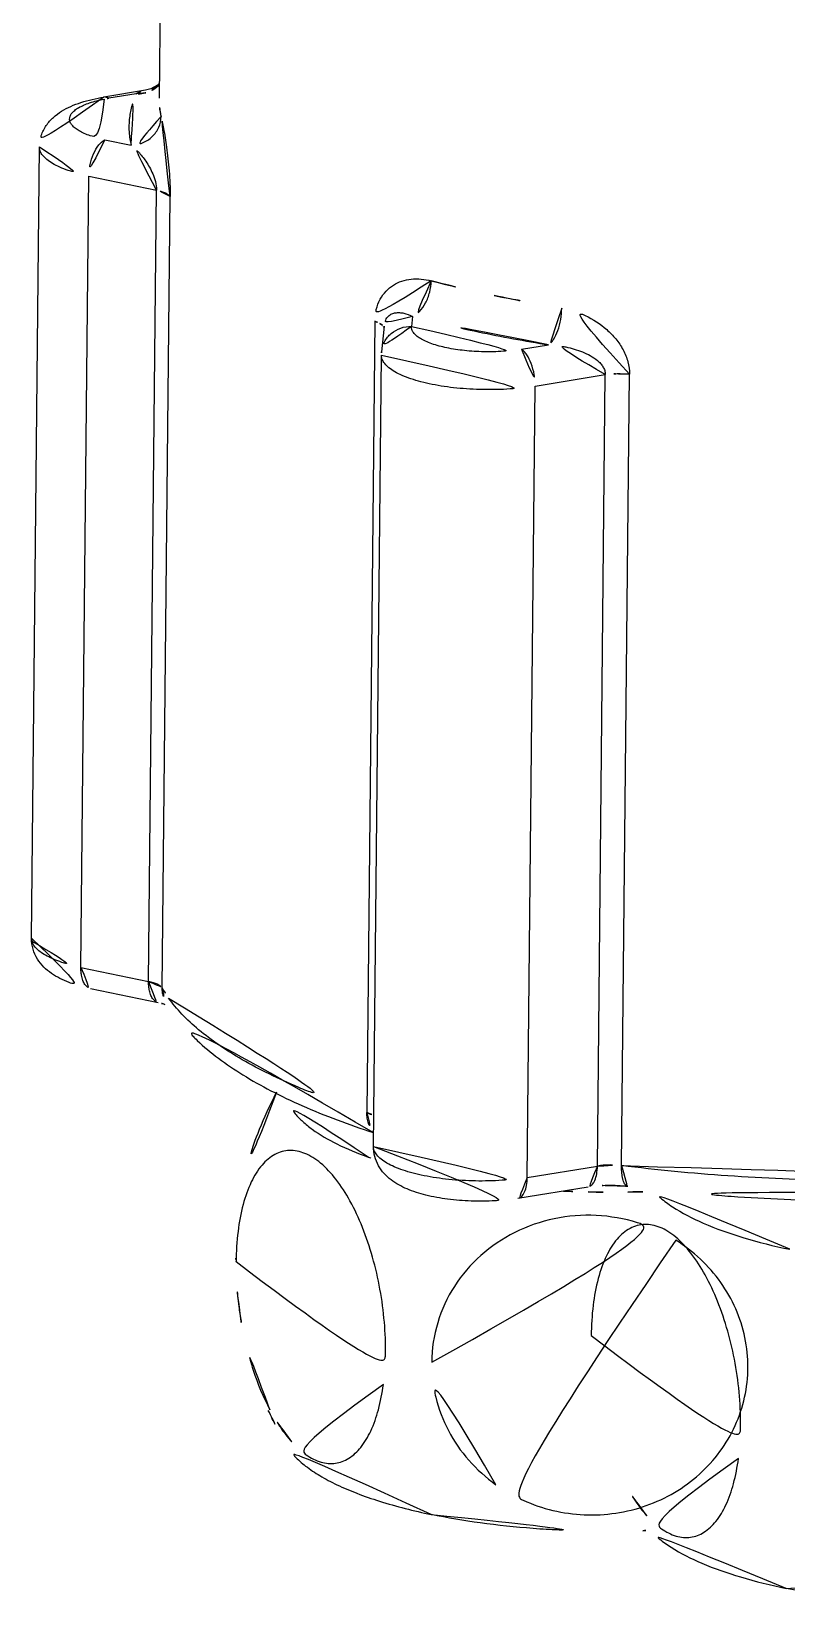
# Model space of a CAD drawing. Extents: x 16296660632 to 16296672714, y -37409619871 to -37409617455.
# Drawn here: x 16296672445.4 to 16296672470.7, y -37409617814 to -37409617761.3 of the extents above; entities that cross this region are included whole.
import ezdxf

# ---------------------------------------------------------------- set-up
doc = ezdxf.new("R2010")
doc.units = 0
doc.header["$LTSCALE"] = 10
doc.header["$MEASUREMENT"] = 0
doc.layers.get('0').update_dxf_attribs({"linetype": 'CONTINUOUS'})
doc.layers.add('02___PRT_ALL_AXES', color=7, linetype='CONTINUOUS')

msp = doc.modelspace()

# ---------------------------------------------------------------- linework, layer by layer
at = {"color": 7, "linetype": 'Continuous'}
for p, q in [((16296672449.21913, -37409617763.239349), (16296672447.82621, -37409617763.466766)), ((16296672448.908461, -37409617763.357948), (16296672447.99682, -37409617763.506798)), ((16296672449.2211, -37409617763.239021), (16296672449.222179, -37409617763.238853)), ((16296672445.40288, -37409617791.650787), (16296672445.66835, -37409617765.137444)), ((16296672447.859859, -37409617764.896523), (16296672448.738791, -37409617765.079651)), ((16296672447.057791, -37409617792.625137), (16296672447.323259, -37409617766.111801)), ((16296672447.323259, -37409617766.111801), (16296672449.58877, -37409617766.583832)), ((16296672449.323299, -37409617793.097168), (16296672449.58877, -37409617766.583832)), ((16296672449.779751, -37409617793.316429), (16296672450.045219, -37409617766.803093)), ((16296672456.903879, -37409617770.97802), (16296672456.638411, -37409617797.491364)), ((16296672458.16588, -37409617770.817993), (16296672458.133169, -37409617771.149963)), ((16296672457.21244, -37409617771.147079), (16296672457.1285, -37409617771.998787)), ((16296672457.21258, -37409617771.145714), (16296672457.2125, -37409617771.146507)), ((16296672461.812639, -37409617771.916603), (16296672462.724279, -37409617771.767761)), ((16296672456.857019, -37409617798.623016), (16296672457.122499, -37409617772.109673)), ((16296672462.275499, -37409617773.151016), (16296672464.62533, -37409617772.76738)), ((16296672464.359859, -37409617799.280708), (16296672464.62533, -37409617772.76738)), ((16296672465.167839, -37409617799.268501), (16296672465.433319, -37409617772.755173)), ((16296672462.010019, -37409617799.664352), (16296672462.275499, -37409617773.151016)), ((16296672447.057791, -37409617792.625137), (16296672449.323299, -37409617793.097168)), ((16296672447.38093, -37409617793.335732), (16296672449.646441, -37409617793.807777)), ((16296672462.010019, -37409617799.664352), (16296672464.359859, -37409617799.280708)), ((16296672461.69882, -37409617800.363777), (16296672464.048651, -37409617799.980133))]:
    msp.add_line(p, q, dxfattribs=at)
msp.add_lwpolyline([(16296672449.680071, -37409617763.009552), (16296672449.624611, -37409617763.064148), (16296672449.39517, -37409617763.192413), (16296672449.221121, -37409617763.239029)], dxfattribs=at)
for centre, radius, start, end in [((16296672448.844061, -37409617768.700363), 5.262221, 99.2652088, 101.0745303), ((16296672448.97324, -37409617762.381363), 0.97721, 284.3171432, 286.7277653), ((16296672470.020559, -37409617726.284126), 44.770432, 255.4742889, 258.2518331), ((16296672471.68502, -37409617718.152191), 53.070936, 258.2800439, 260.7625557), ((16296672458.382151, -37409617772.122337), 1.259719, 174.3720784, 179.4242258), ((16296672464.45248, -37409617802.420647), 12.208581, 152.6342632, 179.7435324), ((16296672461.02556, -37409617786.863518), 12.873341, 250.2792352, 251.4080914), ((16296672464.79785, -37409617767.404633), 32.753595, 267.2409581, 268.6833515), ((16296672464.80768, -37409617767.088097), 33.070277, 268.6788833, 270.9960284), ((16296672464.824619, -37409617767.995354), 32.162859, 270.9939653, 273.3042688), ((16296672464.4205, -37409617802.420677), 12.176599, 179.7426649, 180.3005297), ((16296672462.2255, -37409617802.579826), 9.970261, 179.451343, 179.6302383), ((16296672463.993429, -37409617802.496277), 11.741457, 189.7263495, 190.3137407), ((16296672464.46608, -37409617802.415207), 12.223342, 204.4146602, 210.680207), ((16296672464.719919, -37409617779.539543), 31.981348, 272.0746726, 272.5573068)]:
    msp.add_arc(centre, radius, start, end, dxfattribs=at)
for points, knots in [([(16296672449.684589, -37409617763.045242), (16296672449.62813, -37409617763.108727), (16296672449.49544, -37409617763.221001), (16296672449.337151, -37409617763.292397), (16296672449.254511, -37409617763.31723)], [0, 0, 0, 0, 0.496094521, 1, 1, 1, 1]), ([(16296672447.82621, -37409617763.466766), (16296672447.56617, -37409617763.509216), (16296672447.18931, -37409617763.593002), (16296672446.72056, -37409617763.768944), (16296672446.406759, -37409617763.931129), (16296672446.12262, -37409617764.141197), (16296672445.881399, -37409617764.414139), (16296672445.71204, -37409617764.752998), (16296672445.66964, -37409617765.008553), (16296672445.66835, -37409617765.137444)], [0, 0, 0, 0, 0.266227484, 0.388004518, 0.505129447, 0.622053932, 0.743099687, 0.869757084, 1, 1, 1, 1]), ([(16296672447.83326, -37409617763.536133), (16296672447.6698, -37409617763.568199), (16296672447.43782, -37409617763.625191), (16296672447.156269, -37409617763.731117), (16296672446.987671, -37409617763.814133), (16296672446.852791, -37409617763.903702), (16296672446.753269, -37409617763.999168), (16296672446.691, -37409617764.100967), (16296672446.670561, -37409617764.208763), (16296672446.695601, -37409617764.316399), (16296672446.76169, -37409617764.418533), (16296672446.864759, -37409617764.515152), (16296672447.00304, -37409617764.606613), (16296672447.174931, -37409617764.691978), (16296672447.46015, -37409617764.801659), (16296672447.69474, -37409617764.862122), (16296672447.859859, -37409617764.896523)], [0, 0, 0, 0, 0.175016593, 0.250000485, 0.315729437, 0.37206232, 0.419488189, 0.459576985, 0.495488262, 0.531765383, 0.572805742, 0.621518923, 0.679252068, 0.746412601, 0.822784337, 1, 1, 1, 1]), ([(16296672447.99682, -37409617763.506798), (16296672447.970079, -37409617763.490517), (16296672447.914989, -37409617763.46563), (16296672447.853901, -37409617763.462242), (16296672447.82621, -37409617763.466759)], [0, 0, 0, 0, 0.527372185, 1, 1, 1, 1]), ([(16296672448.738791, -37409617765.079651), (16296672448.70488, -37409617764.937981), (16296672448.659719, -37409617764.65033), (16296672448.665859, -37409617764.212868), (16296672448.74671, -37409617763.777298), (16296672448.847441, -37409617763.496353), (16296672448.908461, -37409617763.357948)], [0, 0, 0, 0, 0.248287237, 0.493614111, 0.742202774, 1, 1, 1, 1]), ([(16296672448.908461, -37409617763.357948), (16296672448.93343, -37409617763.342758), (16296672449.03141, -37409617763.288719), (16296672449.139549, -37409617763.252243), (16296672449.22114, -37409617763.239014)], [0, 0, 0, 0, 0.261261313, 1, 1, 1, 1]), ([(16296672449.214899, -37409617763.328232), (16296672449.14028, -37409617763.347267), (16296672449.03713, -37409617763.361053), (16296672448.934259, -37409617763.35936), (16296672448.908461, -37409617763.357948)], [0, 0, 0, 0, 0.748718818, 1, 1, 1, 1]), ([(16296672449.74526, -37409617764.116989), (16296672449.74402, -37409617764.241043), (16296672449.688009, -37409617764.493988), (16296672449.461611, -37409617764.81076), (16296672449.129761, -37409617765.024483), (16296672448.868839, -37409617765.077591), (16296672448.738791, -37409617765.079651)], [0, 0, 0, 0, 0.243263284, 0.491702321, 0.744974232, 1, 1, 1, 1]), ([(16296672449.74526, -37409617764.116989), (16296672449.733141, -37409617764.066353), (16296672449.69113, -37409617763.865044), (16296672449.673571, -37409617763.658562), (16296672449.67511, -37409617763.505013)], [0, 0, 0, 0, 0.253189649, 1, 1, 1, 1]), ([(16296672450.045219, -37409617766.803093), (16296672450.048, -37409617766.514), (16296672450.02289, -37409617765.957802), (16296672449.936661, -37409617765.197258), (16296672449.850889, -37409617764.649223), (16296672449.787239, -37409617764.30851), (16296672449.75894, -37409617764.174156), (16296672449.74526, -37409617764.116989)], [0, 0, 0, 0, 0.320366915, 0.615927055, 0.847896162, 0.934856778, 1, 1, 1, 1]), ([(16296672445.668381, -37409617765.137444), (16296672445.667879, -37409617765.185982), (16296672445.688919, -37409617765.290154), (16296672445.779169, -37409617765.434868), (16296672445.92222, -37409617765.57193), (16296672446.11566, -37409617765.701393), (16296672446.357059, -37409617765.822342), (16296672446.75902, -37409617765.977783), (16296672447.090071, -37409617766.06321), (16296672447.323259, -37409617766.111801)], [0, 0, 0, 0, 0.071832905, 0.152737511, 0.248793739, 0.362939845, 0.495988575, 0.647535311, 1, 1, 1, 1]), ([(16296672447.859859, -37409617764.896523), (16296672447.780411, -37409617764.936974), (16296672447.62944, -37409617765.082382), (16296672447.467159, -37409617765.372124), (16296672447.35512, -37409617765.726913), (16296672447.324539, -37409617765.983368), (16296672447.323259, -37409617766.111801)], [0, 0, 0, 0, 0.194363803, 0.44120004, 0.72000515, 1, 1, 1, 1]), ([(16296672449.58877, -37409617766.583832), (16296672449.589689, -37409617766.48777), (16296672449.561359, -37409617766.298737), (16296672449.444889, -37409617765.968903), (16296672449.25363, -37409617765.630257), (16296672449.00432, -37409617765.31263), (16296672448.826929, -37409617765.144463), (16296672448.738791, -37409617765.079651)], [0, 0, 0, 0, 0.162384063, 0.318825678, 0.58978873, 0.815069548, 1, 1, 1, 1]), ([(16296672450.045219, -37409617766.803093), (16296672450.030861, -37409617766.777779), (16296672449.98152, -37409617766.728699), (16296672449.880581, -37409617766.67131), (16296672449.745951, -37409617766.620918), (16296672449.644199, -37409617766.595383), (16296672449.58877, -37409617766.583832)], [0, 0, 0, 0, 0.168903575, 0.392161789, 0.671483802, 1, 1, 1, 1]), ([(16296672458.79146, -37409617769.623489), (16296672458.57361, -37409617769.566757), (16296672458.23436, -37409617769.532967), (16296672457.80575, -37409617769.623337), (16296672457.516069, -37409617769.757156), (16296672457.263809, -37409617769.962723), (16296672457.06403, -37409617770.24192), (16296672456.934361, -37409617770.588966), (16296672456.905279, -37409617770.84481), (16296672456.903879, -37409617770.97802)], [0, 0, 0, 0, 0.248000352, 0.364724412, 0.479523851, 0.596142602, 0.719250378, 0.853250279, 1, 1, 1, 1]), ([(16296672458.79146, -37409617769.623489), (16296672458.79018, -37409617769.751678), (16296672458.75461, -37409617770.008774), (16296672458.622761, -37409617770.361458), (16296672458.43004, -37409617770.647408), (16296672458.255409, -37409617770.782013), (16296672458.16588, -37409617770.817993)], [0, 0, 0, 0, 0.272836785, 0.54654009, 0.794656825, 1, 1, 1, 1]), ([(16296672456.903879, -37409617770.97802), (16296672456.92005, -37409617770.983177), (16296672456.9785, -37409617771.003143), (16296672457.035589, -37409617771.027718), (16296672457.074619, -37409617771.049744)], [0, 0, 0, 0, 0.2746965, 1, 1, 1, 1]), ([(16296672458.16588, -37409617770.817993), (16296672458.072809, -37409617770.770218), (16296672457.92972, -37409617770.713791), (16296672457.73521, -37409617770.684433), (16296672457.59964, -37409617770.688927), (16296672457.469801, -37409617770.72496), (16296672457.34844, -37409617770.804977), (16296672457.248449, -37409617770.948822), (16296672457.21961, -37409617771.07428), (16296672457.21261, -37409617771.145851)], [0, 0, 0, 0, 0.254963025, 0.36939602, 0.477558527, 0.583188135, 0.69383695, 0.824751432, 1, 1, 1, 1]), ([(16296672463.165689, -37409617770.534866), (16296672463.1644, -37409617770.663513), (16296672463.139009, -37409617770.919502), (16296672463.04789, -37409617771.27491), (16296672462.931391, -37409617771.535149), (16296672462.816891, -37409617771.690666), (16296672462.75547, -37409617771.747108), (16296672462.724279, -37409617771.767761)], [0, 0, 0, 0, 0.286930037, 0.57064381, 0.81615591, 0.916574869, 1, 1, 1, 1]), ([(16296672465.433319, -37409617772.755173), (16296672465.43454, -37409617772.614677), (16296672465.39608, -37409617772.328506), (16296672465.231581, -37409617771.92672), (16296672464.984949, -37409617771.56366), (16296672464.579611, -37409617771.147041), (16296672463.97908, -37409617770.754997), (16296672463.436911, -37409617770.579063), (16296672463.165689, -37409617770.534866)], [0, 0, 0, 0, 0.123407778, 0.24998034, 0.378208321, 0.506573227, 0.75861028, 1, 1, 1, 1]), ([(16296672457.074619, -37409617771.049744), (16296672457.100599, -37409617771.064392), (16296672457.14538, -37409617771.09391), (16296672457.181931, -37409617771.134453), (16296672457.193331, -37409617771.155029)], [0, 0, 0, 0, 0.559038047, 1, 1, 1, 1]), ([(16296672458.133169, -37409617771.149963), (16296672458.01042, -37409617771.147621), (16296672457.76372, -37409617771.186081), (16296672457.441589, -37409617771.368057), (16296672457.210489, -37409617771.650284), (16296672457.14007, -37409617771.882423), (16296672457.12854, -37409617771.998787)], [0, 0, 0, 0, 0.256261151, 0.508578566, 0.755916915, 1, 1, 1, 1]), ([(16296672457.193331, -37409617771.155029), (16296672457.195629, -37409617771.159172), (16296672457.2036, -37409617771.175293), (16296672457.208179, -37409617771.193176), (16296672457.2089, -37409617771.206383)], [0, 0, 0, 0, 0.264150253, 1, 1, 1, 1]), ([(16296672458.133169, -37409617771.149963), (16296672458.129709, -37409617771.185013), (16296672458.13854, -37409617771.261192), (16296672458.197531, -37409617771.368874), (16296672458.297041, -37409617771.470284), (16296672458.43462, -37409617771.56604), (16296672458.60858, -37409617771.65538), (16296672458.90126, -37409617771.770477), (16296672459.33786, -37409617771.883781), (16296672459.92219, -37409617771.971107), (16296672460.55405, -37409617772.009064), (16296672461.19092, -37409617771.99501), (16296672461.61054, -37409617771.949608), (16296672461.812639, -37409617771.916603)], [0, 0, 0, 0, 0.026528176, 0.055965878, 0.090916868, 0.132701503, 0.181766028, 0.237945837, 0.369373167, 0.520508422, 0.682561659, 0.845704427, 1, 1, 1, 1]), ([(16296672462.724279, -37409617771.767761), (16296672461.93601, -37409617771.639343), (16296672460.40855, -37409617771.358597), (16296672458.895399, -37409617771.007957), (16296672458.16588, -37409617770.817993)], [0, 0, 0, 0, 0.514433784, 1, 1, 1, 1]), ([(16296672461.812639, -37409617771.916603), (16296672461.846279, -37409617771.937073), (16296672461.912689, -37409617771.993042), (16296672462.03594, -37409617772.148148), (16296672462.16016, -37409617772.40889), (16296672462.253981, -37409617772.765663), (16296672462.276779, -37409617773.022476), (16296672462.275499, -37409617773.151016)], [0, 0, 0, 0, 0.086851207, 0.189265773, 0.435253805, 0.716495517, 1, 1, 1, 1]), ([(16296672464.62533, -37409617772.76738), (16296672464.625759, -37409617772.721237), (16296672464.61117, -37409617772.627876), (16296672464.55093, -37409617772.500122), (16296672464.463869, -37409617772.387871), (16296672464.32501, -37409617772.256699), (16296672464.123249, -37409617772.123833), (16296672463.86064, -37409617772.000763), (16296672463.58522, -37409617771.905991), (16296672463.208349, -37409617771.812477), (16296672462.917959, -37409617771.776176), (16296672462.724279, -37409617771.767761)], [0, 0, 0, 0, 0.060080265, 0.120743792, 0.182138353, 0.244020557, 0.368848433, 0.49467571, 0.621003322, 0.747522755, 1, 1, 1, 1]), ([(16296672457.122511, -37409617772.109673), (16296672457.12204, -37409617772.158913), (16296672457.14382, -37409617772.26474), (16296672457.236641, -37409617772.411461), (16296672457.38368, -37409617772.550133), (16296672457.582371, -37409617772.680939), (16296672457.830111, -37409617772.802933), (16296672458.12344, -37409617772.914223), (16296672458.45779, -37409617773.013153), (16296672458.966869, -37409617773.129723), (16296672459.66366, -37409617773.230431), (16296672460.5378, -37409617773.280571), (16296672461.4174, -37409617773.259666), (16296672461.996519, -37409617773.196571), (16296672462.275499, -37409617773.151016)], [0, 0, 0, 0, 0.026652446, 0.056767399, 0.092609485, 0.13528113, 0.185071211, 0.241782555, 0.304884197, 0.373641303, 0.524294722, 0.68525998, 0.847010976, 1, 1, 1, 1]), ([(16296672465.433319, -37409617772.755173), (16296672465.297359, -37409617772.738373), (16296672465.026831, -37409617772.725182), (16296672464.756599, -37409617772.745941), (16296672464.62533, -37409617772.76738)], [0, 0, 0, 0, 0.507383193, 1, 1, 1, 1]), ([(16296672445.40288, -37409617791.650787), (16296672445.40164, -37409617791.773979), (16296672445.43556, -37409617792.019119), (16296672445.584749, -37409617792.349602), (16296672445.80337, -37409617792.621872), (16296672446.06489, -37409617792.836197), (16296672446.35548, -37409617793.004883), (16296672446.788919, -37409617793.191116), (16296672447.139139, -37409617793.285362), (16296672447.38093, -37409617793.335732)], [0, 0, 0, 0, 0.131025094, 0.258745765, 0.381114807, 0.499072147, 0.616390281, 0.737331527, 1, 1, 1, 1]), ([(16296672445.402901, -37409617791.650787), (16296672445.402639, -37409617791.676323), (16296672445.405979, -37409617791.710732), (16296672445.41387, -37409617791.744057), (16296672445.416149, -37409617791.752457)], [0, 0, 0, 0, 0.745931904, 1, 1, 1, 1]), ([(16296672445.416149, -37409617791.752457), (16296672445.442699, -37409617791.850342), (16296672445.5471, -37409617791.991997), (16296672445.73501, -37409617792.141296), (16296672445.929029, -37409617792.257088), (16296672446.16184, -37409617792.364693), (16296672446.537809, -37409617792.502693), (16296672446.84358, -37409617792.580513), (16296672447.057791, -37409617792.625137)], [0, 0, 0, 0, 0.158249772, 0.258840886, 0.375753053, 0.509204507, 0.658635659, 1, 1, 1, 1]), ([(16296672447.057791, -37409617792.625137), (16296672447.057329, -37409617792.670937), (16296672447.06004, -37409617792.760078), (16296672447.077761, -37409617792.906799), (16296672447.115049, -37409617793.055069), (16296672447.18107, -37409617793.19281), (16296672447.26899, -37409617793.292358), (16296672447.34413, -37409617793.328072), (16296672447.38093, -37409617793.335739)], [0, 0, 0, 0, 0.164720761, 0.320241205, 0.530855172, 0.711698676, 0.864801888, 1, 1, 1, 1]), ([(16296672449.323299, -37409617793.097168), (16296672449.32284, -37409617793.142967), (16296672449.32555, -37409617793.232109), (16296672449.343269, -37409617793.378838), (16296672449.38055, -37409617793.5271), (16296672449.446581, -37409617793.664841), (16296672449.5345, -37409617793.764389), (16296672449.609631, -37409617793.80011), (16296672449.646441, -37409617793.807793)], [0, 0, 0, 0, 0.164720761, 0.320241204, 0.530855171, 0.711698675, 0.864801888, 1, 1, 1, 1]), ([(16296672449.323299, -37409617793.097168), (16296672449.378719, -37409617793.108719), (16296672449.48048, -37409617793.13427), (16296672449.615101, -37409617793.184647), (16296672449.71604, -37409617793.242043), (16296672449.765381, -37409617793.291107), (16296672449.779751, -37409617793.316429)], [0, 0, 0, 0, 0.328514978, 0.607836138, 0.831094369, 1, 1, 1, 1]), ([(16296672449.779751, -37409617793.316429), (16296672449.778971, -37409617793.393867), (16296672449.797319, -37409617793.549004), (16296672449.855659, -37409617793.694023), (16296672449.89357, -37409617793.760818)], [0, 0, 0, 0, 0.502007408, 1, 1, 1, 1]), ([(16296672449.779751, -37409617793.316429), (16296672449.79586, -37409617793.344841), (16296672449.863319, -37409617793.46003), (16296672449.93692, -37409617793.571609), (16296672449.995371, -37409617793.653763)], [0, 0, 0, 0, 0.244671384, 1, 1, 1, 1]), ([(16296672449.995371, -37409617793.653763), (16296672450.129669, -37409617793.842552), (16296672450.444731, -37409617794.217461), (16296672451.011721, -37409617794.741142), (16296672451.692101, -37409617795.250687), (16296672452.48246, -37409617795.743767), (16296672453.379021, -37409617796.218338), (16296672454.75811, -37409617796.844681), (16296672455.866409, -37409617797.244713), (16296672456.638411, -37409617797.491364)], [0, 0, 0, 0, 0.089302943, 0.188009125, 0.29691589, 0.416451173, 0.546718334, 0.687623827, 1, 1, 1, 1]), ([(16296672449.869631, -37409617793.864594), (16296672449.853291, -37409617793.859497), (16296672449.779631, -37409617793.837761), (16296672449.704849, -37409617793.819939), (16296672449.646441, -37409617793.807777)], [0, 0, 0, 0, 0.223003963, 1, 1, 1, 1]), ([(16296672456.849951, -37409617798.161263), (16296672456.04096, -37409617797.897392), (16296672454.87957, -37409617797.466087), (16296672453.439381, -37409617796.780602), (16296672452.50141, -37409617796.253098), (16296672451.671129, -37409617795.69371), (16296672450.74494, -37409617794.92617), (16296672450.17071, -37409617794.249252), (16296672449.89357, -37409617793.760818)], [0, 0, 0, 0, 0.304244536, 0.441928826, 0.569930583, 0.68870616, 0.799211545, 1, 1, 1, 1]), ([(16296672456.68162, -37409617798.981819), (16296672456.32358, -37409617798.853394), (16296672455.67535, -37409617798.587349), (16296672454.946609, -37409617798.169662), (16296672454.494289, -37409617797.807663), (16296672454.168909, -37409617797.473267), (16296672453.991249, -37409617797.182487), (16296672453.929779, -37409617796.983917)], [0, 0, 0, 0, 0.326243057, 0.599771189, 0.716928833, 0.82171702, 1, 1, 1, 1]), ([(16296672456.638411, -37409617797.491364), (16296672456.63777, -37409617797.554787), (16296672456.64571, -37409617797.677933), (16296672456.69714, -37409617797.897842), (16296672456.781549, -37409617798.045898), (16296672456.856791, -37409617798.116447)], [0, 0, 0, 0, 0.281010888, 0.543123177, 1, 1, 1, 1]), ([(16296672456.638411, -37409617797.491364), (16296672456.685591, -37409617797.506439), (16296672456.7687, -37409617797.537918), (16296672456.84606, -37409617797.583366), (16296672456.87606, -37409617797.608528)], [0, 0, 0, 0, 0.5584896, 1, 1, 1, 1]), ([(16296672452.25569, -37409617802.484367), (16296672452.25894, -37409617802.1455), (16296672452.297569, -37409617801.49971), (16296672452.461889, -37409617800.600166), (16296672452.72476, -37409617799.843559), (16296672453.07675, -37409617799.257629), (16296672453.45957, -37409617798.922119), (16296672453.792191, -37409617798.787804), (16296672454.046061, -37409617798.749939), (16296672454.30724, -37409617798.772591), (16296672454.571711, -37409617798.854393), (16296672454.836491, -37409617798.993279), (16296672455.20322, -37409617799.263771), (16296672455.642281, -37409617799.743919), (16296672456.10718, -37409617800.473717), (16296672456.51527, -37409617801.353783), (16296672456.849001, -37409617802.347122), (16296672457.09404, -37409617803.411682), (16296672457.239679, -37409617804.501663), (16296672457.27968, -37409617805.569794), (16296672457.23291, -37409617806.267021), (16296672457.188641, -37409617806.601219)], [0, 0, 0, 0, 0.074895115, 0.142635087, 0.20151263, 0.250992005, 0.292299482, 0.311118682, 0.329586303, 0.348496252, 0.368569548, 0.390370067, 0.414268542, 0.468970107, 0.53292671, 0.604901545, 0.682823506, 0.764120944, 0.845967541, 0.925493792, 1, 1, 1, 1]), ([(16296672456.857019, -37409617798.623016), (16296672456.855869, -37409617798.737602), (16296672456.884501, -37409617798.965263), (16296672457.015091, -37409617799.276108), (16296672457.20635, -37409617799.539322), (16296672457.51771, -37409617799.819603), (16296672457.99007, -37409617800.075432), (16296672458.63497, -37409617800.277847), (16296672459.357229, -37409617800.407913), (16296672460.133699, -37409617800.468887), (16296672460.92276, -37409617800.459846), (16296672461.4454, -37409617800.405151), (16296672461.69882, -37409617800.363777)], [0, 0, 0, 0, 0.060333732, 0.118986416, 0.175735901, 0.230239513, 0.338324363, 0.455321276, 0.585033696, 0.723897682, 0.864806785, 1, 1, 1, 1]), ([(16296672456.857031, -37409617798.623016), (16296672456.856569, -37409617798.672256), (16296672456.87834, -37409617798.778084), (16296672456.971161, -37409617798.924797), (16296672457.11821, -37409617799.063469), (16296672457.316891, -37409617799.19429), (16296672457.564631, -37409617799.316269), (16296672457.85796, -37409617799.427551), (16296672458.19232, -37409617799.526489), (16296672458.701401, -37409617799.643059), (16296672459.39818, -37409617799.743767), (16296672460.27232, -37409617799.793907), (16296672461.15192, -37409617799.77301), (16296672461.731039, -37409617799.7099), (16296672462.010019, -37409617799.664352)], [0, 0, 0, 0, 0.026652446, 0.056767399, 0.092609485, 0.13528113, 0.185071211, 0.241782555, 0.304884197, 0.373641303, 0.524294722, 0.68525998, 0.847010976, 1, 1, 1, 1]), ([(16296672464.359859, -37409617799.280708), (16296672464.358959, -37409617799.370247), (16296672464.34581, -37409617799.535568), (16296672464.294189, -37409617799.727867), (16296672464.230631, -37409617799.848053), (16296672464.177589, -37409617799.914421), (16296672464.11689, -37409617799.960533), (16296672464.07114, -37409617799.976471), (16296672464.04866, -37409617799.980141)], [0, 0, 0, 0, 0.328800387, 0.606718024, 0.723483067, 0.825859527, 0.916352485, 1, 1, 1, 1]), ([(16296672464.359859, -37409617799.280708), (16296672464.491119, -37409617799.259277), (16296672464.76136, -37409617799.238518), (16296672465.031891, -37409617799.251701), (16296672465.167839, -37409617799.268501)], [0, 0, 0, 0, 0.492616991, 1, 1, 1, 1]), ([(16296672465.167839, -37409617799.268501), (16296672465.166929, -37409617799.359123), (16296672465.17186, -37409617799.48967), (16296672465.195921, -37409617799.652962), (16296672465.220091, -37409617799.754028), (16296672465.25071, -37409617799.837242), (16296672465.287189, -37409617799.901192), (16296672465.329821, -37409617799.945091), (16296672465.36455, -37409617799.959213), (16296672465.380911, -37409617799.961243)], [0, 0, 0, 0, 0.356050231, 0.511435277, 0.647819791, 0.763612445, 0.858687243, 0.935218584, 1, 1, 1, 1]), ([(16296672465.167839, -37409617799.268501), (16296672466.350031, -37409617799.414513), (16296672468.754, -37409617799.64312), (16296672472.39257, -37409617799.802757), (16296672476.048981, -37409617799.782097), (16296672478.47921, -37409617799.646263), (16296672479.68066, -37409617799.546417)], [0, 0, 0, 0, 0.245794956, 0.498012061, 0.751230965, 1, 1, 1, 1]), ([(16296672462.010019, -37409617799.664352), (16296672462.009121, -37409617799.753891), (16296672461.995979, -37409617799.919212), (16296672461.944349, -37409617800.111526), (16296672461.8808, -37409617800.231697), (16296672461.827749, -37409617800.298073), (16296672461.76705, -37409617800.344193), (16296672461.7213, -37409617800.360123), (16296672461.69882, -37409617800.363792)], [0, 0, 0, 0, 0.328800388, 0.606718025, 0.723483068, 0.825859527, 0.916352485, 1, 1, 1, 1]), ([(16296672465.38092, -37409617799.961227), (16296672465.155149, -37409617799.93335), (16296672464.709129, -37409617799.912071), (16296672464.263479, -37409617799.945053), (16296672464.048651, -37409617799.980133)], [0, 0, 0, 0, 0.511022529, 1, 1, 1, 1]), ([(16296672470.801689, -37409617802.071983), (16296672470.272631, -37409617801.961739), (16296672469.28998, -37409617801.719093), (16296672467.967421, -37409617801.252296), (16296672467.04948, -37409617800.784866), (16296672466.48448, -37409617800.371277), (16296672466.26088, -37409617800.155952), (16296672466.16637, -37409617800.046448)], [0, 0, 0, 0, 0.316155285, 0.591185827, 0.819271598, 0.915377077, 1, 1, 1, 1]), ([(16296672479.48806, -37409617800.23156), (16296672478.320061, -37409617800.328613), (16296672475.958031, -37409617800.46067), (16296672472.404381, -37409617800.480789), (16296672468.867661, -37409617800.325539), (16296672466.530621, -37409617800.103218), (16296672465.38092, -37409617799.961227)], [0, 0, 0, 0, 0.248799395, 0.501929333, 0.754085224, 1, 1, 1, 1]), ([(16296672458.809389, -37409617805.854118), (16296672458.81344, -37409617805.408684), (16296672458.949089, -37409617804.511497), (16296672459.520809, -37409617803.273949), (16296672460.417761, -37409617802.228287), (16296672461.5742, -37409617801.449127), (16296672462.907221, -37409617800.98909), (16296672464.32341, -37409617800.879227), (16296672465.72328, -37409617801.125603), (16296672466.58737, -37409617801.519852), (16296672466.9841, -37409617801.767181)], [0, 0, 0, 0, 0.121089292, 0.242825103, 0.36598522, 0.490924432, 0.61749622, 0.745117641, 0.872912106, 1, 1, 1, 1]), ([(16296672464.152031, -37409617804.963013), (16296672464.155279, -37409617804.624153), (16296672464.193911, -37409617803.978371), (16296672464.358231, -37409617803.078819), (16296672464.621111, -37409617802.322212), (16296672464.973089, -37409617801.73629), (16296672465.355921, -37409617801.400757), (16296672465.68853, -37409617801.266457), (16296672465.9424, -37409617801.228577), (16296672466.203581, -37409617801.251251), (16296672466.46805, -37409617801.333054), (16296672466.73283, -37409617801.471931), (16296672467.099569, -37409617801.742416), (16296672467.53862, -37409617802.222572), (16296672468.003531, -37409617802.95237), (16296672468.41161, -37409617803.832443), (16296672468.74534, -37409617804.825783), (16296672468.990379, -37409617805.890343), (16296672469.136021, -37409617806.980324), (16296672469.17602, -37409617808.048447), (16296672469.129259, -37409617808.745667), (16296672469.08498, -37409617809.079872)], [0, 0, 0, 0, 0.074895115, 0.142635087, 0.20151263, 0.250992005, 0.292299482, 0.311118682, 0.329586303, 0.348496252, 0.368569548, 0.390370067, 0.414268542, 0.468970107, 0.53292671, 0.604901545, 0.682823506, 0.764120944, 0.845967541, 0.925493792, 1, 1, 1, 1]), ([(16296672466.9841, -37409617801.767181), (16296672467.2789, -37409617801.950974), (16296672467.831751, -37409617802.374603), (16296672468.515699, -37409617803.155342), (16296672469.024139, -37409617804.048973), (16296672469.33601, -37409617805.019333), (16296672469.438299, -37409617806.02771), (16296672469.32662, -37409617807.033188), (16296672469.00551, -37409617807.995033), (16296672468.488199, -37409617808.874359), (16296672467.79599, -37409617809.635933), (16296672466.957109, -37409617810.249641), (16296672466.00531, -37409617810.691437), (16296672464.97854, -37409617810.944267), (16296672463.917419, -37409617810.998428), (16296672462.86375, -37409617810.851837), (16296672461.859579, -37409617810.510536), (16296672461.246019, -37409617810.15979), (16296672460.960871, -37409617809.95752)], [0, 0, 0, 0, 0.063165092, 0.125686211, 0.187520345, 0.248788601, 0.309674601, 0.370436782, 0.431356405, 0.492680979, 0.554596992, 0.617182851, 0.680415945, 0.744178159, 0.808270892, 0.872444743, 0.936433915, 1, 1, 1, 1]), ([(16296672452.42075, -37409617804.479927), (16296672452.392521, -37409617804.315247), (16296672452.29528, -37409617803.664871), (16296672452.252279, -37409617803.005997), (16296672452.255449, -37409617802.515503)], [0, 0, 0, 0, 0.254070782, 1, 1, 1, 1]), ([(16296672453.385969, -37409617807.444603), (16296672453.161369, -37409617807.020027), (16296672452.779461, -37409617806.08754), (16296672452.53516, -37409617805.112083), (16296672452.44169, -37409617804.598457)], [0, 0, 0, 0, 0.479178295, 1, 1, 1, 1]), ([(16296672460.960871, -37409617809.95752), (16296672460.62849, -37409617809.721718), (16296672460.01906, -37409617809.17543), (16296672459.326651, -37409617808.172546), (16296672458.898331, -37409617807.045097), (16296672458.805799, -37409617806.248619), (16296672458.809389, -37409617805.854118)], [0, 0, 0, 0, 0.254369532, 0.505512006, 0.753743196, 1, 1, 1, 1]), ([(16296672457.188641, -37409617806.601219), (16296672457.15085, -37409617806.886383), (16296672457.050409, -37409617807.41832), (16296672456.80344, -37409617808.134109), (16296672456.47687, -37409617808.697701), (16296672456.126459, -37409617809.034691), (16296672455.819389, -37409617809.188011), (16296672455.584789, -37409617809.247078), (16296672455.34189, -37409617809.252457), (16296672454.99992, -37409617809.186737), (16296672454.56167, -37409617808.957207), (16296672454.264681, -37409617808.680656), (16296672454.117769, -37409617808.51873)], [0, 0, 0, 0, 0.173375596, 0.325265244, 0.45431117, 0.562939939, 0.612118612, 0.659726562, 0.707561234, 0.757380895, 0.868215389, 1, 1, 1, 1]), ([(16296672454.117769, -37409617808.51873), (16296672453.979799, -37409617808.366669), (16296672453.714451, -37409617808.021103), (16296672453.492929, -37409617807.646797), (16296672453.385969, -37409617807.444603)], [0, 0, 0, 0, 0.473022173, 1, 1, 1, 1]), ([(16296672458.791571, -37409617810.956177), (16296672458.207331, -37409617810.834427), (16296672457.368151, -37409617810.624367), (16296672456.323021, -37409617810.263077), (16296672455.65453, -37409617809.979851), (16296672455.077959, -37409617809.677002), (16296672454.598551, -37409617809.357277), (16296672454.22085, -37409617809.023392), (16296672454.027411, -37409617808.77626), (16296672453.953699, -37409617808.652107)], [0, 0, 0, 0, 0.327106404, 0.473069222, 0.605781363, 0.724659047, 0.829545674, 0.920860088, 1, 1, 1, 1]), ([(16296672469.08498, -37409617809.079872), (16296672469.047199, -37409617809.365021), (16296672468.946751, -37409617809.896973), (16296672468.69978, -37409617810.612747), (16296672468.373211, -37409617811.176353), (16296672468.0228, -37409617811.513344), (16296672467.715731, -37409617811.666656), (16296672467.481131, -37409617811.725731), (16296672467.238239, -37409617811.731117), (16296672466.896271, -37409617811.665413), (16296672466.458019, -37409617811.43586), (16296672466.16102, -37409617811.159317), (16296672466.014111, -37409617810.997398)], [0, 0, 0, 0, 0.173375596, 0.325265244, 0.45431117, 0.562939939, 0.612118612, 0.659726562, 0.707561234, 0.757380895, 0.868215389, 1, 1, 1, 1]), ([(16296672466.014111, -37409617810.997398), (16296672465.876141, -37409617810.845329), (16296672465.61079, -37409617810.499748), (16296672465.38928, -37409617810.12545), (16296672465.28231, -37409617809.923264)], [0, 0, 0, 0, 0.473022173, 1, 1, 1, 1]), ([(16296672458.791571, -37409617810.956177), (16296672459.33659, -37409617811.069733), (16296672460.47039, -37409617811.261269), (16296672462.83189, -37409617811.509331), (16296672464.653629, -37409617811.544273), (16296672465.877729, -37409617811.499924)], [0, 0, 0, 0, 0.234540344, 0.483956437, 1, 1, 1, 1]), ([(16296672470.68792, -37409617813.43483), (16296672470.17259, -37409617813.327469), (16296672469.21306, -37409617813.091431), (16296672467.916189, -37409617812.639702), (16296672467.00868, -37409617812.188828), (16296672466.44087, -37409617811.790421), (16296672466.21188, -37409617811.58287), (16296672466.11343, -37409617811.477127)], [0, 0, 0, 0, 0.313493384, 0.587607059, 0.816704827, 0.913952912, 1, 1, 1, 1]), ([(16296672470.68792, -37409617813.43483), (16296672471.341021, -37409617813.570908), (16296672472.70496, -37409617813.791077), (16296672474.809509, -37409617813.975899), (16296672476.976721, -37409617814.0215), (16296672479.11496, -37409617813.926048), (16296672481.13475, -37409617813.693909), (16296672482.951229, -37409617813.335503), (16296672484.29323, -37409617812.92836), (16296672485.197849, -37409617812.540031), (16296672485.58853, -37409617812.329002), (16296672485.76586, -37409617812.218826)], [0, 0, 0, 0, 0.130151048, 0.269195872, 0.411865033, 0.55273731, 0.686460613, 0.80811637, 0.913558111, 0.959270856, 1, 1, 1, 1])]:
    msp.add_open_spline(points, degree=3, knots=knots, dxfattribs=at)
at = {"layer": '02___PRT_ALL_AXES', "color": 7, "linetype": 'Continuous'}
msp.add_line((16296672449.909981, -37409617740.048218), (16296672449.67511, -37409617763.505013), dxfattribs=at)

doc.saveas('drawing.dxf')
